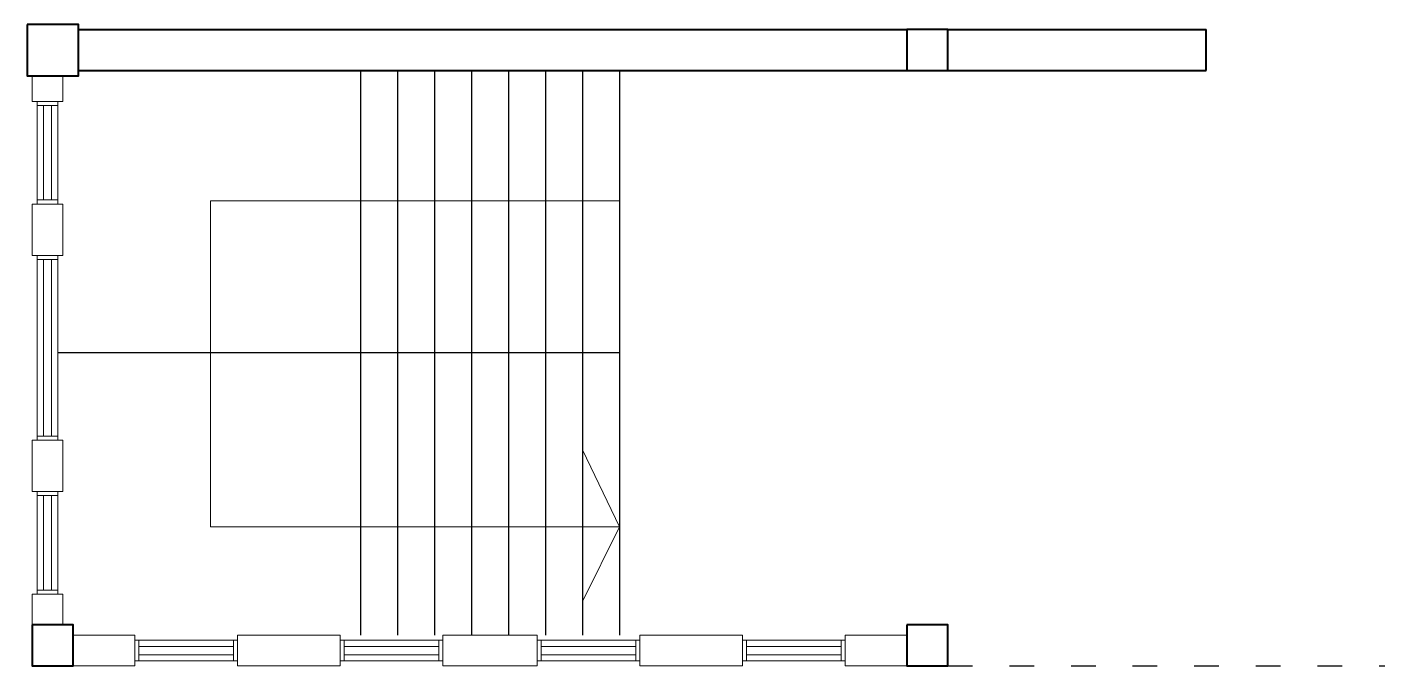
# Model space of a CAD drawing. Header units: millimetres. Extents: x 1962 to 2139, y 841 to 906.
# Drawn here: x 2062.18 to 2068.76, y 842.1 to 845.21 of the extents above; entities that cross this region are included whole.
import ezdxf

# ---------------------------------------------------------------- set-up
doc = ezdxf.new("R2010")
doc.units = ezdxf.units.MM
doc.linetypes.add('ACAD_ISO03W100', pattern=[30, 12, -18])
for name, color, linetype, lineweight in [('01_Gruesa', 7, 'Continuous', 40), ('02_Media', 7, 'Continuous', 20), ('03_Fina', 7, 'Continuous', 9)]:
    doc.layers.add(name, color=color, linetype=linetype, lineweight=lineweight)

msp = doc.modelspace()

# ---------------------------------------------------------------- linework, layer by layer
at = {"color": 30, "true_color": 0xf8991e}
for p, q in [((2063.8086, 844.9953), (2063.8086, 842.2453)), ((2063.9886, 844.9953), (2063.9886, 842.2453)), ((2064.1686, 844.9953), (2064.1686, 842.2453)), ((2064.3486, 844.9953), (2064.3486, 842.2453)), ((2064.5286, 844.9953), (2064.5286, 842.2453)), ((2064.7086, 844.9953), (2064.7086, 842.2453)), ((2064.8886, 844.9953), (2064.8886, 842.2453)), ((2065.0686, 844.9953), (2065.0686, 842.2453)), ((2063.8086, 843.6203), (2062.3336, 843.6203)), ((2065.0686, 843.6203), (2063.8086, 843.6203))]:
    msp.add_line(p, q, dxfattribs=at)
at = {"linetype": 'ACAD_ISO03W100', "ltscale": 0.01}
msp.add_line((2066.6686, 842.0953), (2078.4086, 842.0953), dxfattribs=at)
at = {"layer": '01_Gruesa', "color": 5}
for p, q in [((2062.4336, 845.1953), (2066.4686, 845.1953)), ((2066.6686, 845.1953), (2067.9261, 845.1953)), ((2067.9261, 844.9953), (2067.9261, 845.1953)), ((2062.4336, 844.9953), (2066.4686, 844.9953)), ((2066.6686, 844.9953), (2067.9261, 844.9953))]:
    msp.add_line(p, q, dxfattribs=at)
at = {"layer": '01_Gruesa', "color": 244, "true_color": 0x991b1e}
for points in [[(2062.1836, 845.2203), (2062.1836, 844.9703), (2062.4336, 844.9703), (2062.4336, 845.2203)], [(2066.4686, 845.1953), (2066.4686, 844.9953), (2066.6686, 844.9953), (2066.6686, 845.1953)], [(2062.2086, 842.2953), (2062.2086, 842.0953), (2062.4086, 842.0953), (2062.4086, 842.2953)], [(2066.4686, 842.2953), (2066.4686, 842.0953), (2066.6686, 842.0953), (2066.6686, 842.2953)]]:
    msp.add_lwpolyline(points, close=True, dxfattribs=at)
at = {"layer": '02_Media', "color": 30, "true_color": 0xf8991e}
for p, q in [((2062.2086, 844.8453), (2062.2086, 844.9703)), ((2062.3586, 844.8453), (2062.3586, 844.9703)), ((2062.3586, 844.8453), (2062.2086, 844.8453)), ((2062.2086, 844.0953), (2062.2086, 844.3453)), ((2062.3586, 844.3453), (2062.2086, 844.3453)), ((2062.3586, 844.0953), (2062.3586, 844.3453)), ((2062.3586, 844.0953), (2062.2086, 844.0953)), ((2062.2086, 842.9453), (2062.2086, 843.1953)), ((2062.3586, 843.1953), (2062.2086, 843.1953)), ((2062.3586, 842.9453), (2062.3586, 843.1953)), ((2062.3586, 842.9453), (2062.2086, 842.9453)), ((2062.2086, 842.2953), (2062.2086, 842.4453)), ((2062.3586, 842.4453), (2062.2086, 842.4453)), ((2062.3586, 842.2953), (2062.3586, 842.4453)), ((2062.4086, 842.2453), (2062.7086, 842.2453)), ((2062.7086, 842.2453), (2062.7086, 842.0953)), ((2063.2086, 842.2453), (2063.7086, 842.2453)), ((2063.2086, 842.2453), (2063.2086, 842.0953)), ((2063.7086, 842.2453), (2063.7086, 842.0953)), ((2064.2086, 842.2453), (2064.6686, 842.2453)), ((2064.2086, 842.2453), (2064.2086, 842.0953)), ((2064.6686, 842.2453), (2064.6686, 842.0953)), ((2065.1686, 842.2453), (2065.6686, 842.2453)), ((2065.1686, 842.2453), (2065.1686, 842.0953)), ((2065.6686, 842.2453), (2065.6686, 842.0953)), ((2066.1686, 842.2453), (2066.4686, 842.2453)), ((2066.1686, 842.2453), (2066.1686, 842.0953)), ((2062.4086, 842.0953), (2062.7086, 842.0953)), ((2063.2086, 842.0953), (2063.7086, 842.0953)), ((2064.2086, 842.0953), (2064.6686, 842.0953)), ((2065.1686, 842.0953), (2065.6686, 842.0953)), ((2066.1686, 842.0953), (2066.4686, 842.0953))]:
    msp.add_line(p, q, dxfattribs=at)
at = {"layer": '03_Fina', "color": 143, "true_color": 0x7aafdf}
for p, q in [((2062.2336, 844.8453), (2062.2336, 844.3453)), ((2062.3336, 844.8253), (2062.2336, 844.8253)), ((2062.2636, 844.8253), (2062.2636, 844.3653)), ((2062.3036, 844.8253), (2062.3036, 844.3653)), ((2062.3336, 844.8453), (2062.3336, 844.3453)), ((2062.3336, 844.3653), (2062.2336, 844.3653)), ((2062.2336, 844.0953), (2062.2336, 843.1953)), ((2062.3336, 844.0953), (2062.3336, 843.1953)), ((2062.3336, 844.0753), (2062.2336, 844.0753)), ((2062.2636, 844.0753), (2062.2636, 843.2153)), ((2062.3036, 844.0753), (2062.3036, 843.2153)), ((2062.3336, 843.2153), (2062.2336, 843.2153)), ((2062.2336, 842.9453), (2062.2336, 842.4453)), ((2062.3336, 842.9253), (2062.2336, 842.9253)), ((2062.2636, 842.9253), (2062.2636, 842.4653)), ((2062.3036, 842.9253), (2062.3036, 842.4653)), ((2062.3336, 842.9453), (2062.3336, 842.4453)), ((2062.3336, 842.4653), (2062.2336, 842.4653)), ((2062.7086, 842.2203), (2063.2086, 842.2203)), ((2062.7286, 842.2203), (2062.7286, 842.1203)), ((2062.7286, 842.1903), (2063.1886, 842.1903)), ((2063.1886, 842.2203), (2063.1886, 842.1203)), ((2063.7086, 842.2203), (2064.2086, 842.2203)), ((2063.7286, 842.2203), (2063.7286, 842.1203)), ((2063.7286, 842.1903), (2064.1886, 842.1903)), ((2064.1886, 842.2203), (2064.1886, 842.1203)), ((2064.6686, 842.2203), (2065.1686, 842.2203)), ((2064.6886, 842.2203), (2064.6886, 842.1203)), ((2064.6886, 842.1903), (2065.1486, 842.1903)), ((2065.1486, 842.2203), (2065.1486, 842.1203)), ((2065.6686, 842.2203), (2066.1686, 842.2203)), ((2065.6886, 842.2203), (2065.6886, 842.1203)), ((2065.6886, 842.1903), (2066.1486, 842.1903)), ((2066.1486, 842.2203), (2066.1486, 842.1203)), ((2062.7086, 842.1203), (2063.2086, 842.1203)), ((2062.7286, 842.1503), (2063.1886, 842.1503)), ((2063.7086, 842.1203), (2064.2086, 842.1203)), ((2063.7286, 842.1503), (2064.1886, 842.1503)), ((2064.6686, 842.1203), (2065.1686, 842.1203)), ((2064.6886, 842.1503), (2065.1486, 842.1503)), ((2065.6686, 842.1203), (2066.1686, 842.1203)), ((2065.6886, 842.1503), (2066.1486, 842.1503))]:
    msp.add_line(p, q, dxfattribs=at)
at = {"layer": '03_Fina'}
for p, q in [((2065.0686, 844.3614), (2063.0767, 844.3614)), ((2063.0767, 844.3614), (2063.0767, 842.7735)), ((2065.0686, 842.7735), (2064.8886, 843.149)), ((2063.0767, 842.7735), (2065.0686, 842.7735)), ((2065.0686, 842.7735), (2064.8886, 842.4087))]:
    msp.add_line(p, q, dxfattribs=at)

doc.saveas('drawing.dxf')
